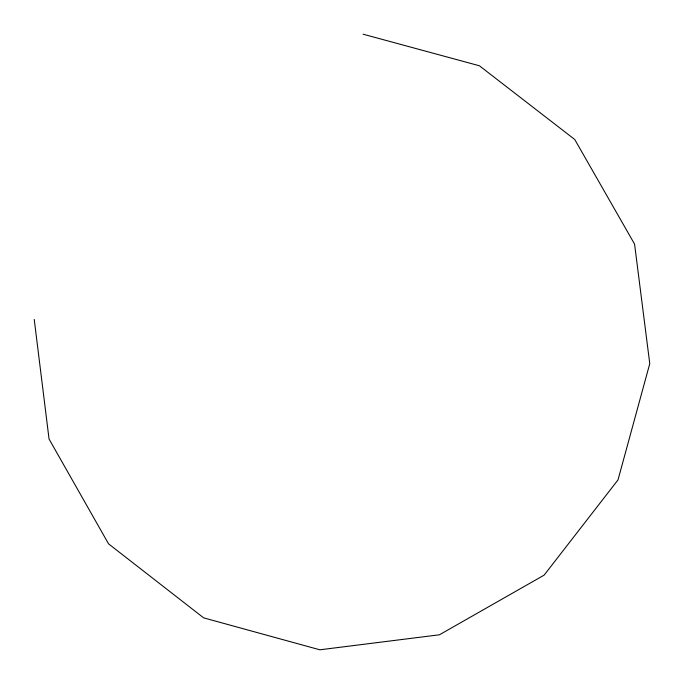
<?xml version="1.0" encoding="UTF-8"?>
<svg xmlns="http://www.w3.org/2000/svg" width="684" height="684" viewBox="0 0 684 684"><rect width="100%" height="100%" fill="white"/><g stroke="black" fill="none" stroke-linecap="round" stroke-linejoin="round"><path stroke-width="1.03" d="M363.11 34.2L479.416 65.775L574.748 139.502L634.572 244.111L649.766 363.666L618.003 479.92L544.131 575.133L439.427 634.795L319.847 649.8L203.644 617.857L108.542 543.831L49.051 439.034L34.234 319.437"/></g></svg>
